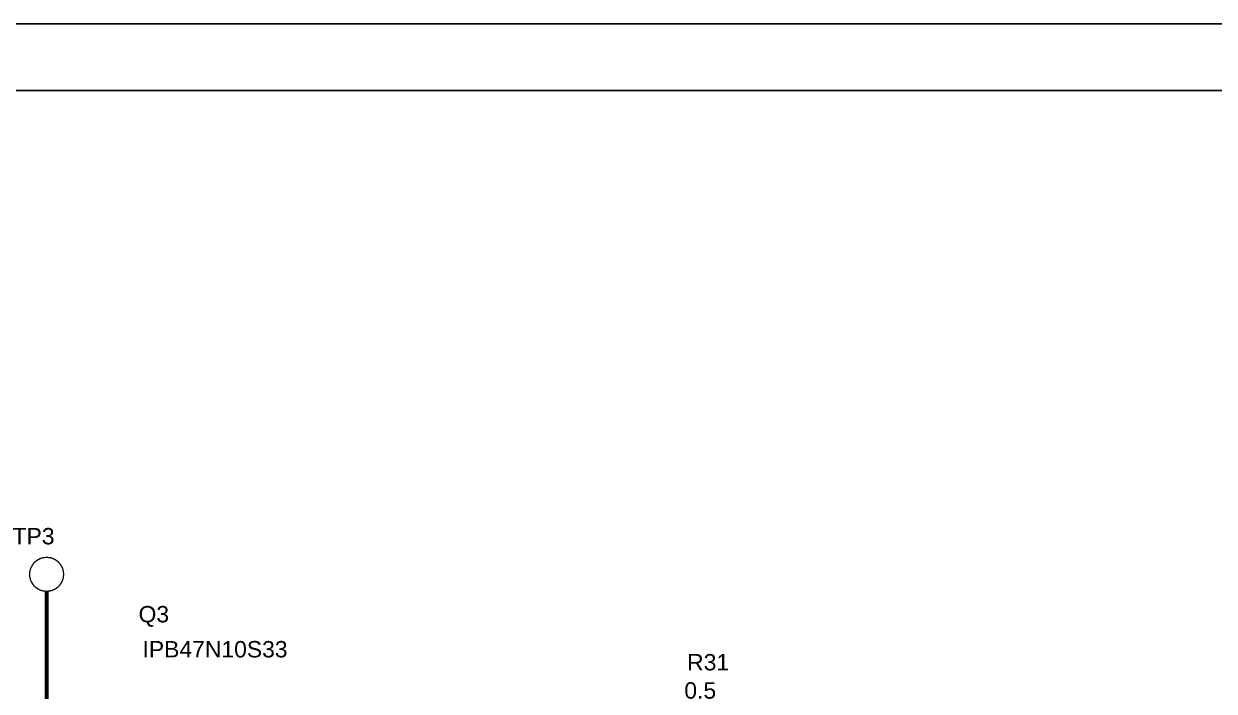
# Model space of a CAD drawing. Header units: millimetres. Extents: x 0 to 594, y 0 to 420.
# Drawn here: x 328.2 to 417.4, y 370 to 420 of the extents above; entities that cross this region are included whole.
import ezdxf
from ezdxf.enums import TextEntityAlignment as Align

# ---------------------------------------------------------------- set-up
doc = ezdxf.new("R2010")
doc.units = ezdxf.units.MM
for name, color, linetype in [('FORMATKA', 12, 'Continuous'), ('Sheet', 255, 'Continuous'), ('вспомогат', 4, 'Continuous')]:
    doc.layers.add(name, color=color, linetype=linetype)
doc.styles.get("Standard").update_dxf_attribs({"font": 'arial.ttf'})
doc.styles.add('TXT', font='simplex.shx', dxfattribs={"oblique": 15, "height": 2})

# ---------------------------------------------------------------- blocks, each defined once
blk = doc.blocks.new('fA2')
at = {"layer": 'FORMATKA', "color": 7}
blk.add_lwpolyline([(0, 0), (0, 420), (594, 420), (594, 0)], close=True, dxfattribs=at)
blk.add_lwpolyline([(20, 5), (20, 415), (589, 415), (589, 5), (20, 5)], dxfattribs=at)
at = {"layer": 'FORMATKA', "color": 7, "style": 'TXT', "oblique": 15}
for tag, height, rotation, p in [('ОБОЗНАЧЕНИЕ', 3.8, 180, (55.5, 409.5)), ('ПЕРВ.ПРИМЕНЕНИЕ', 3.3, 90, (18, 261.5))]:
    blk.add_attdef(tag, text='', height=height, rotation=rotation, dxfattribs=at).set_placement(p, align=Align.CENTER)
for tag, height, p in [('ОБОЗНАЧЕНИЕ', 5, (528, 49)), ('НАИМЕНОВАНИЕ1', 3, (504.5, 37)), ('МАСШТАБ', 5, (579, 30)), ('НАИМЕНОВАНИЕ2', 4, (504.5, 29)), ('НАИМЕНОВАНИЕ3', 2.5, (504.5, 21.5)), ('МАТЕРИАЛ1', 2.5, (504.5, 14)), ('МАТЕРИАЛ2', 2.5, (504.5, 8.5))]:
    blk.add_attdef(tag, text='', height=height, dxfattribs=at).set_placement(p, align=Align.CENTER)
for tag, p, height in [('РАЗРАБОТАЛ', (422.5, 31.5), 2), ('ПРОВЕРИЛ', (422.5, 26.5), 2), ('Т.КОНТР', (422.5, 21.5), 2), ('ЛИСТ', (552.5, 21), 2.5), ('ЛИСТОВ', (575.5, 21), 2.5), ('Н.КОНТР', (422.5, 11.5), 2), ('УТВЕРДИЛ', (422.5, 6.5), 2)]:
    blk.add_attdef(tag, p, '', height=height, dxfattribs=at)

msp = doc.modelspace()

# ---------------------------------------------------------------- linework, layer by layer
at = {"layer": 'Sheet', "color": 0}
for points, const_width in [([(328.611, 378.766), (328.611, 378.83), (328.622, 378.893), (328.622, 378.957), (328.632, 379.02), (328.654, 379.084), (328.664, 379.147), (328.685, 379.2), (328.707, 379.264), (328.738, 379.317), (328.77, 379.37), (328.791, 379.422), (328.834, 379.475), (328.865, 379.528), (328.897, 379.571), (328.939, 379.624), (328.982, 379.666), (329.024, 379.708), (329.077, 379.751), (329.119, 379.782), (329.172, 379.814), (329.225, 379.856), (329.278, 379.878), (329.331, 379.909), (329.384, 379.941), (329.447, 379.962), (329.5, 379.983), (329.564, 379.994), (329.627, 380.015), (329.691, 380.026), (329.754, 380.026), (329.818, 380.036), (329.881, 380.036)], 0.0991), ([(329.881, 380.036), (329.881, 380.036)], 0.0991), ([(329.881, 380.036), (329.945, 380.036), (330.008, 380.026), (330.072, 380.026), (330.135, 380.015), (330.199, 379.994), (330.262, 379.983), (330.315, 379.962), (330.379, 379.941), (330.432, 379.909), (330.484, 379.878), (330.537, 379.856), (330.59, 379.814), (330.643, 379.782), (330.686, 379.751), (330.738, 379.708), (330.781, 379.666), (330.823, 379.624), (330.865, 379.571), (330.897, 379.528), (330.929, 379.475), (330.971, 379.422), (330.992, 379.37), (331.024, 379.317), (331.056, 379.264), (331.077, 379.2), (331.098, 379.147), (331.109, 379.084), (331.13, 379.02), (331.141, 378.957), (331.141, 378.893), (331.151, 378.83), (331.151, 378.766)], 0.0991), ([(329.881, 377.496), (329.818, 377.496), (329.754, 377.507), (329.691, 377.507), (329.627, 377.517), (329.564, 377.539), (329.5, 377.549), (329.447, 377.57), (329.384, 377.591), (329.331, 377.623), (329.278, 377.655), (329.225, 377.676), (329.172, 377.718), (329.119, 377.75), (329.077, 377.782), (329.024, 377.824), (328.982, 377.867), (328.939, 377.909), (328.897, 377.962), (328.865, 378.004), (328.834, 378.057), (328.791, 378.11), (328.77, 378.163), (328.738, 378.216), (328.707, 378.269), (328.685, 378.332), (328.664, 378.385), (328.654, 378.449), (328.632, 378.512), (328.622, 378.576), (328.622, 378.639), (328.611, 378.703), (328.611, 378.766)], 0.0991), ([(328.611, 378.766), (328.611, 378.766)], 0.0991), ([(331.151, 378.766), (331.151, 378.703), (331.141, 378.639), (331.141, 378.576), (331.13, 378.512), (331.109, 378.449), (331.098, 378.385), (331.077, 378.332), (331.056, 378.269), (331.024, 378.216), (330.992, 378.163), (330.971, 378.11), (330.929, 378.057), (330.897, 378.004), (330.865, 377.962), (330.823, 377.909), (330.781, 377.867), (330.738, 377.824), (330.686, 377.782), (330.643, 377.75), (330.59, 377.718), (330.537, 377.676), (330.484, 377.655), (330.432, 377.623), (330.379, 377.591), (330.315, 377.57), (330.262, 377.549), (330.199, 377.539), (330.135, 377.517), (330.072, 377.507), (330.008, 377.507), (329.945, 377.496), (329.881, 377.496)], 0.0991), ([(331.151, 378.766), (331.151, 378.766), (331.151, 378.766), (331.151, 378.766), (331.151, 378.766), (331.151, 378.766), (331.151, 378.766), (331.151, 378.766), (331.151, 378.766), (331.151, 378.766), (331.151, 378.766), (331.151, 378.766), (331.151, 378.766), (331.151, 378.766), (331.151, 378.766), (331.151, 378.766), (331.151, 378.766), (331.151, 378.766), (331.151, 378.766), (331.151, 378.766), (331.151, 378.766), (331.151, 378.766), (331.151, 378.766), (331.151, 378.766), (331.151, 378.766), (331.151, 378.766), (331.151, 378.766), (331.151, 378.766), (331.151, 378.766), (331.151, 378.766), (331.151, 378.766), (331.151, 378.766), (331.151, 378.766)], 0.0991), ([(331.151, 378.766), (331.151, 378.766)], 0.0991), ([(329.881, 368.49), (329.881, 377.496)], 0.3)]:
    msp.add_lwpolyline(points, dxfattribs=dict(at, const_width=const_width))

# ---------------------------------------------------------------- block references
at = {"layer": 'вспомогат', "color": 7}
msp.add_blockref('fA2', (0, 0), dxfattribs=at)

# ---------------------------------------------------------------- texts
at = {"layer": 'Sheet', "color": 0}
for s, p in [('TP3', (327.331, 381.01)), ('Q3', (336.771, 375.168)), ('IPB47N10S33', (337.067, 372.543)), ('R31', (377.875, 371.569)), ('0.5', (377.663, 369.453))]:
    msp.add_text(s, height=1.2277, dxfattribs=at).set_placement(p)

doc.saveas('drawing.dxf')
